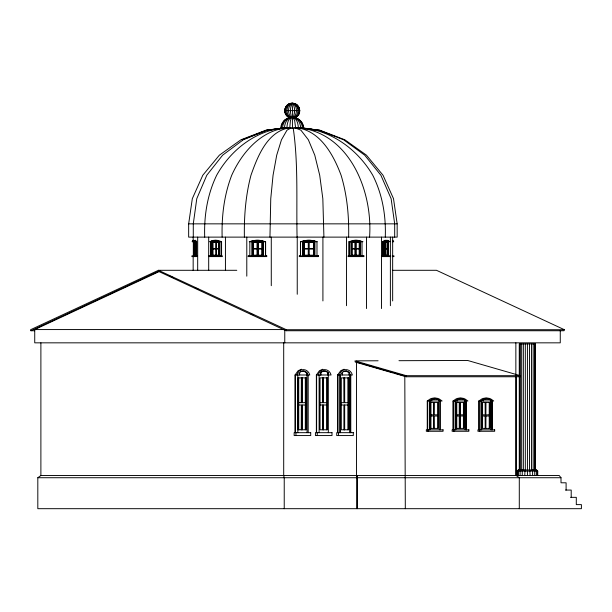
<?xml version="1.0" encoding="UTF-8"?>
<svg xmlns="http://www.w3.org/2000/svg" width="612" height="612" viewBox="0 0 612 612"><rect width="100%" height="100%" fill="white"/><g stroke="black" fill="none" stroke-linecap="round" stroke-linejoin="round"><path stroke-width="0.92" d="M357.056 477.727L357.041 508.687L357.041 475.516L357.056 477.727L356.536 475.516L356.536 362.059L361.088 363.375M289.713 128.191L290.455 120.472L291.587 117.665M286.898 128.191C287.074 124.465 287.609 120.029 290.861 117.665C285.314 115.01 285.75 104.308 292.238 103.313C300.347 102.701 302.825 115.308 294.839 117.428M284.45 128.191C284.534 124.068 286.202 119.424 290.233 117.665M281.283 128.191C281.329 123.364 284.748 118.927 289.415 117.665M284.909 109.349L284.909 111.874M289.644 117.428C281.65 115.308 284.136 102.701 292.238 103.313C300.614 102.824 302.435 115.974 294.173 117.665M302.183 128.076L319.793 130.172L344.87 139.796L366.443 155.173L383.028 175.254L393.508 198.678L397.165 223.847L397.165 237.119L188.657 237.119L188.657 223.847L192.313 198.678L202.786 175.254L219.379 155.173L240.944 139.796L266.029 130.172L284.565 127.962M406.138 376.762L406.337 375.684L520.322 375.684L520.116 376.762L406.138 376.762L355.243 362.059L354.991 360.851L406.337 375.684M525.035 469.985L524.752 475.516M286.026 330.748L286.347 329.715L564.394 329.715L564.073 330.748L286.026 330.748L158.47 271.33L30.921 330.748L30.6 329.715L158.431 270.297L236.783 270.297M292.161 103.558L294.135 103.558L297.417 105.44M298.587 114.268L299.322 112.509M285.001 108.714L286.546 105.945M281.436 125.368L284.343 120.472L289.354 117.665M522.809 469.985L522.258 471.095L522.258 475.516M295.068 432.676L295.068 374.988L298.166 370.696L301.525 369.22M296.881 374.988C298.771 367.82 307.897 367.82 309.794 374.988L295.068 374.988M316.358 432.676L316.358 374.988L319.456 370.696L322.815 369.22M318.163 374.988C320.061 367.82 329.187 367.82 331.084 374.988L316.358 374.988M337.64 432.676L337.64 374.988L340.746 370.696L344.105 369.22M339.453 374.988C341.351 367.82 350.477 367.82 352.367 374.988L337.64 374.988M520.896 469.985L520.108 471.095L520.108 475.516M292.827 117.665C295.214 113.572 295.214 107.651 292.827 103.558L290.302 103.558L286.944 105.44M519.42 469.985L518.456 471.095L518.456 475.516M194.471 241.281L194.035 240.868A25.536 4.445 90 0 0 193.063 240.868L192.627 241.281L193.553 240.868A25.536 4.445 90 0 1 194.524 240.868L194.96 241.281L194.387 241.717M194.18 240.944L194.67 240.462A26.714 4.651 90 0 1 195.695 240.462L196.643 241.717L196.643 255.885M299.26 373.221C301.158 370.275 305.518 370.275 307.415 373.221L306.482 373.221L306.482 374.988M320.55 373.221C322.44 370.275 326.808 370.275 328.698 373.221L327.772 373.221L327.772 374.988M341.833 373.221C343.73 370.275 348.09 370.275 349.988 373.221L349.062 373.221L349.062 374.988M517.4 471.095L518.479 469.985L517.415 471.095L517.4 475.516M517.056 475.516L517.056 471.095L518.173 469.985L536.617 469.985L537.734 471.095L537.734 475.516M382.577 255.885L382.577 241.717L384.443 240.462A26.714 9.126 -90 0 1 386.447 240.462L387.419 240.944M383.449 241.503L384.114 241.503M384.137 241.717L386.004 240.462A26.714 9.126 90 0 1 388.008 240.462L389.875 241.717L382.577 241.717M427.252 429.838L427.252 400.998L430.389 398.848A23.378 13.655 -90 0 1 436.073 398.443M429.05 400.998L432.187 398.848A23.378 13.655 -90 0 1 438.988 398.848L442.124 400.998L427.252 400.998M453.056 429.838L453.056 400.998L456.2 398.848A23.378 13.655 -90 0 1 461.876 398.443M454.854 400.998L457.998 398.848A23.378 13.655 -90 0 1 464.791 398.848L467.935 400.998L453.056 400.998M478.867 429.838L478.867 400.998L482.004 398.848A23.378 13.655 -90 0 1 487.688 398.443M480.665 400.998L483.801 398.848A23.378 13.655 -90 0 1 490.602 398.848L493.739 400.998L478.867 400.998M287.433 105.44C295.695 97.101 304.791 114.62 293.997 117.665M285.07 120.472L286.47 119.325M295.894 116.938L297.417 115.783M320.872 372.31C322.96 370.069 326.533 370.841 328.154 373.221M293.301 117.665C297.6 114.536 297.7 105.157 292.238 103.313C283.991 102.915 282.27 115.913 290.348 117.665M570.568 497.342L576.297 497.342L576.297 504.617L581.4 504.617L581.4 508.687L37.814 508.687L37.814 477.727L40.889 475.516L559.2 475.516L561.005 477.727L561.005 482.792L566.1 482.792L566.1 490.067M385.193 241.281L386.05 240.868A25.536 8.721 -90 0 1 387.962 240.868L388.811 241.281L388.176 241.717M291.427 127.77L286.99 130.172L281.466 139.796L276.716 155.173L273.059 175.254L270.756 198.678L269.953 237.119M293.699 117.665C299.788 115.247 299.115 103.994 292.238 103.313C284.656 103.428 283.471 115.599 290.562 117.665M483.075 400.11L483.954 399.659A22.346 13.051 -90 0 1 490.457 399.659L491.329 400.11L490.403 400.11L490.403 400.998M159.747 271.33L34.731 329.562L34.731 342.835L560.263 342.835L560.263 330.511M289.736 117.665C285.291 119.08 282.576 123.662 282.537 128.191L266.664 130.172L242.176 139.796M287.173 118.743L288.803 118.024M300.637 371.53L303.873 371.063L306.872 373.221M343.21 371.53L346.453 371.063L349.444 373.221M349.031 255.885L349.031 241.717L353.216 240.462A26.714 20.456 -90 0 1 357.706 240.462L358.808 240.661M350.095 241.717L354.279 240.462A26.714 20.456 90 0 1 358.77 240.462L362.954 241.717L349.031 241.717M291.649 103.558L293.913 103.558L295.481 104.285M385.109 241.059L385.583 240.868A25.536 8.721 -90 0 1 387.495 240.868L388.345 241.281M211.607 241.296L214.292 240.462A26.714 17.182 90 0 1 218.063 240.462L221.575 241.717L221.575 255.885M211.683 241.663L212.081 241.503L211.568 241.503M289.285 117.665C284.534 118.873 280.832 123.242 280.77 128.191L303.705 128.191C303.644 123.242 299.941 118.873 295.198 117.665M350.844 241.503L350.362 241.663L351.265 241.503M300.446 255.885L300.446 241.717L306.115 240.462A26.714 26.308 90 0 1 311.89 240.462M300.737 241.717L304.7 240.661M302.053 241.663L302.542 241.503M211.882 241.281L213.489 240.868A25.536 16.425 90 0 1 217.092 240.868M252.32 240.944L249.841 241.717L249.811 255.885M352.466 241.281L354.379 240.868A25.536 19.553 -90 0 1 358.67 240.868M290.226 127.656C267.413 130.991 257.706 156.198 250.966 175.254C245.649 195.442 244.02 216.304 244.387 237.119M291.182 103.558L293.584 103.558M253.414 241.059L252.182 241.281L252.825 241.717M353.009 241.059L354.057 240.868A25.536 19.553 -90 0 1 358.349 240.868L360.583 241.281L359.879 241.717M289.262 127.61C262.058 129.14 242.207 151.891 231.726 175.254C224.114 194.976 221.567 216.074 222.133 237.119M290.784 103.558L293.163 103.558M281.612 128.803L283.494 128.497M253.628 240.661L254.982 240.462A26.714 25.107 90 0 1 260.49 240.462L265.623 241.717L265.623 255.885M253.246 241.059L254.699 240.868A25.536 24.006 90 0 1 259.97 240.868M288.359 127.61C257.744 128.65 231.168 149.114 216.663 175.254C207.346 194.524 203.957 215.845 204.706 237.119M270.007 130.05L272.753 129.683M274.589 129.438L277.335 129.063M279.171 128.818L282.836 128.329M286.485 127.77L267.222 130.172L243.255 139.796L222.646 155.173L206.787 175.254L196.781 198.678L193.285 223.847L193.285 237.119M356.283 360.851L378.101 360.774M398.97 360.697L467.622 360.46L520.322 375.684M284.557 110.611L299.918 110.611M188.657 223.847L397.165 223.847M218.691 241.281L217.994 241.717M313.642 241.281L314.216 241.281L313.023 241.059M352.152 241.281L352.849 241.717M384.726 241.281L385.369 241.717M193.293 241.503L193.943 241.503M195.442 241.503L196.115 241.503M219.509 241.503L220.022 241.503M263.252 241.503L264.063 241.663L263.604 241.503M360.292 241.503L360.72 241.503M388.337 241.503L387.756 241.503M196.643 241.717L192.084 241.717L193.04 240.462A26.714 4.651 -90 0 1 194.058 240.462L195.006 241.717M221.575 241.717L209.503 241.717L213.022 240.462A26.714 17.182 -90 0 1 216.793 240.462L220.305 241.717M265.623 241.717L249.275 241.717L254.408 240.462A26.714 25.107 -90 0 1 259.916 240.462L265.057 241.717M300.446 241.717L317.268 241.717L313.015 240.661M193.53 242.428L195.932 242.428M351.839 242.428L359.665 242.428L359.665 255.181L351.839 255.181M195.932 248.518L194.18 248.518L194.18 249.084L195.932 249.084M215.807 248.518L212.968 248.518L212.968 249.084L215.807 249.084M219.203 248.518L216.357 248.518L216.357 242.428M253.2 255.181L253.169 248.518L257.254 248.518L257.254 242.428L257.224 248.518M262.211 248.518L258.126 248.518L258.126 242.428M304.003 248.518L308.272 248.518L308.272 242.428M313.466 248.518L309.205 248.518L309.221 242.428M351.839 248.518L355.205 248.518L355.205 242.428M355.939 248.518L355.939 242.428L355.886 248.518L359.244 248.518M383.885 248.518L385.438 248.518L385.438 242.428M385.69 248.518L387.243 248.518L387.243 249.084L385.69 249.084L385.767 255.181M219.203 249.084L216.357 249.084L216.426 255.181M253.169 249.084L257.254 249.084L257.254 255.181L257.224 249.084M262.211 249.084L258.126 249.084L258.126 255.181M304.003 249.084L308.272 249.084L308.257 255.181M313.466 249.084L309.205 249.084L309.221 255.181M351.839 249.084L355.205 249.084L355.205 255.181M355.939 249.084L355.939 255.181L355.886 249.084L359.244 249.084M383.885 249.084L385.438 249.084L385.438 255.181M193.53 255.181L195.932 255.181M208.738 255.885L222.347 255.885L222.347 256.596L208.738 256.596M392.269 255.885L393.944 255.885L393.944 256.596L392.269 256.596M392.529 270.297L436.478 270.297L564.394 329.715M33.453 329.562L284.764 329.562L284.764 342.835M30.921 330.748L34.746 330.748M298.717 373.221L299.643 373.221L299.643 374.988M341.68 373.221L342.223 373.221L342.223 374.988M482.929 400.11L483.465 400.11L483.465 400.998M297.929 402.681L301.341 402.681M320.045 402.681L322.623 402.681M341.335 402.681L343.913 402.681L343.822 377.872M297.929 404.991L301.341 404.991L301.249 429.792M320.045 404.991L322.623 404.991M341.335 404.991L343.913 404.991L343.913 429.792M430.144 414.844L433.594 414.844L433.594 402.436M463.513 414.844L460.063 414.844L460.063 402.436M482.6 414.844L485.209 414.844L485.125 402.436M430.144 415.992L433.594 415.992L433.594 428.4M463.513 415.992L460.063 415.992L460.063 428.4M482.6 415.992L485.209 415.992M485.867 415.992L489.325 415.992L489.325 414.844L485.867 414.844L485.959 402.436M517.056 471.095L537.734 471.095M37.814 477.727L561.005 477.727M565.473 490.067L571.203 490.067L571.203 497.342M300.408 127.885L319.15 130.172L343.638 139.796L364.698 155.173L380.894 175.254L391.122 198.678L394.686 223.847L394.686 237.119M303.001 128.229L317.682 130.058M298.404 127.709C329.616 128.811 357.301 148.8 372.754 175.254C382.462 194.409 386.065 215.776 385.277 237.119M302.917 128.382L305.648 128.765M308.372 129.147L310.192 129.407M312.923 129.79L314.744 130.05M313.115 241.059L311.676 240.868A25.536 25.146 -90 0 0 306.153 240.868M296.675 127.579C349.268 131.534 372.892 190.783 369.572 237.119M314.675 240.944L311.6 240.462A26.714 26.308 -90 0 0 305.832 240.462M261.087 241.059L262.143 241.281M217.971 241.059L216.709 240.868A25.536 16.425 90 0 0 213.106 240.868L211.5 241.281L212.203 241.717M295.604 127.571C320 130.096 333.379 154.553 341.091 175.254C347.165 195.305 349.077 216.235 348.641 237.119M359.405 241.059L360.261 241.281L360.223 255.885M362.908 363.903L373.84 367.062M375.661 367.582L392.965 372.586M394.786 373.106L403.889 375.737M217.589 241.059L218.316 241.281M315.716 241.296L316.985 241.717L316.985 255.885M289.705 117.428L286.944 115.783L285.001 112.509M322.019 131.549L326.303 133.271M294.51 127.61L300.905 130.172L308.364 139.796L314.775 155.173L319.709 175.254L322.83 198.678L323.916 237.119M294.862 117.665C299.39 119.019 302.359 123.555 302.397 128.191M158.431 270.297L286.347 329.715M170.09 276.15L173.54 277.756M195.098 287.801L198.548 289.407M224.413 301.456L226.134 302.259M250.277 313.497L253.728 315.103M490.786 400.11L489.914 399.659A22.346 13.051 -90 0 0 483.411 399.659M464.982 400.11L464.103 399.659A22.346 13.051 -90 0 0 457.608 399.659M439.171 400.11L438.299 399.659A22.346 13.051 -90 0 0 431.797 399.659M294.41 117.665C298.595 119.294 300.607 123.938 300.668 128.191M292.674 103.558L292.238 103.313C287.326 105.601 287.625 114.268 291.32 117.665M293.821 117.665C297.363 119.814 298.228 124.358 298.365 128.191M287.433 115.783L288.849 116.938M537.374 471.095L536.296 469.985L537.39 471.095L537.39 475.516M535.393 469.985L536.364 471.095L536.364 475.516M301.708 122.729L299.964 120.472L295.06 117.665C299.803 118.858 303.384 123.295 303.437 128.191M293.117 117.665L294.647 120.472L295.65 128.191M533.939 469.985L534.727 471.095L534.727 475.516M291.802 117.665C290.027 113.319 290.027 107.903 291.802 103.558C293.531 109.984 291.786 120.487 292.697 128.191M532.035 469.985L532.593 471.095L532.593 475.516M298.587 106.955L299.322 108.714M293.179 127.77C298.434 163.802 296.277 200.736 297.072 237.119M529.808 469.985L530.099 475.516M535.523 469.985L535.523 343.936L519.267 343.936L519.267 469.985M535.248 343.936L535.24 469.985M534.444 343.936L534.444 469.985M533.159 343.936L533.159 469.985M531.484 343.936L531.484 469.985M529.525 343.936L529.525 469.985M527.429 475.516L527.422 343.936M525.318 343.936L525.318 469.985M523.352 343.936L523.352 469.985M521.669 343.936L521.669 469.985M520.368 343.936L520.368 469.985M519.55 343.936L519.55 469.985M519.29 508.687L519.29 477.727L516.199 475.516L516.199 376.954M515.855 342.835L515.855 475.516M492.147 400.998L492.147 429.838M491.941 400.998L491.941 429.838M490.977 429.838L490.939 400.11M489.233 402.436L489.233 414.844M489.233 415.992L489.233 428.4M485.959 415.992L485.867 428.4M485.125 415.992L485.209 428.4M481.759 402.436L481.759 428.4M481.636 400.998L481.636 429.838M480.933 400.998L480.933 429.838M479.732 429.838L479.732 431.284M479.135 400.998L479.135 429.838M466.336 400.998L466.336 429.838M466.137 400.998L466.137 429.838M465.128 400.11L465.166 429.838M464.592 400.998L464.592 400.11L465.518 400.11L464.646 399.659A22.346 13.051 -90 0 0 458.143 399.659L457.271 400.11L457.661 400.998M463.422 402.436L463.422 428.4M460.148 402.436L460.148 414.844M460.148 415.992L460.148 428.4M459.405 402.436L459.405 414.844L455.948 414.844L455.948 402.436L464.233 402.436L464.233 428.4L455.948 428.4L455.948 415.992L459.405 415.992L459.405 428.4M459.314 402.436L459.314 414.844M459.314 415.992L459.314 428.4M456.759 402.436L456.759 428.4M456.039 414.844L456.039 415.992M455.825 400.998L455.825 429.838M455.129 400.998L455.129 429.838M453.92 429.838L453.92 431.284M453.324 400.998L453.324 429.838M440.525 400.998L440.525 429.838M439.324 400.11L439.355 429.838M438.781 400.998L438.781 400.11L439.714 400.11L438.835 399.659A22.346 13.051 -90 0 0 432.34 399.659L431.46 400.11L431.85 400.998M437.618 402.436L437.618 414.844M437.618 415.992L437.618 428.4M434.344 402.436L434.252 414.844L437.702 414.844L437.702 415.992L434.252 415.992L434.344 428.4M433.503 402.436L433.503 414.844M433.503 415.992L433.503 428.4M430.955 402.436L430.955 428.4M430.014 400.998L430.014 429.838M429.318 400.998L429.318 429.838M428.117 429.838L428.117 431.284M427.513 400.998L427.513 429.838M405.312 508.687L404.8 376.005M393.103 241.281L393.103 241.717M392.659 237.119L392.659 300.928M390.38 237.119L390.38 305.686M388.727 255.885L388.727 256.596M388.643 241.281L388.643 241.717M388.505 241.717L388.505 255.885M388.314 241.717L388.276 255.885M387.71 241.717L387.71 255.885M387.167 242.428L387.167 248.518M387.167 249.084L387.167 255.181M385.69 242.428L385.767 248.518M385.361 242.428L385.361 248.518M385.361 249.084L385.361 255.181M384.902 241.281L384.902 241.717M384.588 242.428L384.588 255.181M384.175 241.717L384.175 255.885M383.724 255.885L383.724 256.596M383.586 241.717L383.586 255.885M382.798 241.717L382.798 255.885M381.46 237.119L381.46 308.547M366.504 237.119L366.504 308.547M362.809 255.885L362.809 256.596M362.036 241.717L362.036 255.885M360.583 241.717L360.583 255.885M359.19 242.428L359.19 255.181M355.151 242.428L355.151 248.518M355.151 249.084L355.151 255.181M352.535 241.281L352.535 241.717M352.321 242.428L352.321 255.181M351.403 241.717L351.403 255.885M350.974 241.717L350.974 255.885M350.76 374.988L350.76 432.676M350.561 374.988L350.561 432.676M349.605 373.221L349.62 432.676M349.2 241.717L349.177 256.596M347.884 377.872L347.884 402.681M347.884 404.991L347.884 429.792M346.537 237.119L346.537 305.686M344.655 377.872L344.655 402.681M344.655 404.991L344.655 429.792M344.564 377.872L344.564 402.681L347.976 402.681L347.976 404.991L344.564 404.991L344.564 429.792M340.394 374.988L340.394 432.676M339.691 374.988L339.691 432.676M338.528 432.676L338.528 435.56M337.908 374.988L337.908 432.676M328.315 373.221L328.33 432.676M326.594 377.872L326.594 402.681M326.594 404.991L326.594 429.792M323.365 377.872L323.365 402.681M323.365 404.991L323.365 429.792M323.274 377.872L323.274 402.681L326.686 402.681L326.686 404.991L323.274 404.991L323.274 429.792M322.914 237.119L322.914 300.928M322.623 377.872L322.539 402.681M322.539 404.991L322.623 429.792M320.933 374.988L320.933 373.221L320.39 373.221L320.39 374.988M319.104 374.988L319.104 432.676M318.163 255.885L318.163 256.596M317.245 432.676L317.245 435.56M316.618 374.988L316.618 432.676M314.767 241.717L314.767 255.885M314.698 241.717L314.698 255.885M313.727 241.281L313.642 241.717M313.451 242.428L313.451 255.181M308.188 374.988L308.188 432.676M307.025 373.221L307.048 432.676M305.312 377.872L305.312 402.681M305.312 404.991L305.312 429.792M304.195 241.717L303.697 241.281L306.245 240.868A25.536 25.146 -90 0 1 311.76 240.868M304.133 242.428L304.133 255.181M302.955 241.717L302.955 255.885M302.81 241.717L302.81 255.885M302.076 377.872L302.076 402.681M302.076 404.991L302.076 429.792M301.984 377.872L301.984 402.681L305.396 402.681L305.396 404.991L301.984 404.991L301.984 429.792M301.341 377.872L301.249 402.681M300.523 241.717L300.523 255.885M299.551 255.885L299.551 256.596M298.74 377.872L298.74 429.792M297.822 374.988L297.822 432.676M297.241 237.119L297.241 294.265M295.956 432.676L295.956 435.56M295.336 374.988L295.336 432.676M284.228 508.687L284.228 477.727L283.7 475.516L283.7 342.835M271.277 237.119L271.277 285.689M266.182 255.885L266.182 256.596M265.516 241.717L265.516 255.885M263.336 241.717L263.336 255.885M263.084 241.717L263.084 255.885M261.844 241.281L261.844 241.717M261.959 242.428L261.959 255.181M261.676 241.717L262.311 241.281L259.802 240.868A25.536 24.006 90 0 0 254.531 240.868M258.157 242.428L258.157 248.518M258.157 249.084L258.157 255.181M253.2 242.428L253.2 248.518M252.657 241.281L252.657 241.717M251.815 241.717L251.815 255.885M248.717 255.885L248.717 256.596M246.789 237.119L246.789 276.165M225.438 237.119L225.438 270.45M221.383 241.717L221.383 255.885M221.077 255.885L221.077 256.596M219.899 241.717L219.899 255.885M219.402 241.717L219.402 255.885M218.629 242.428L218.629 255.181M218.369 241.281L218.369 241.717M215.807 242.428L215.745 248.518M215.745 249.084L215.807 255.181M213.03 242.428L213.03 248.518M213.03 249.084L213.03 255.181M211.821 241.281L211.821 241.717M211.683 241.717L211.683 255.885M210.78 241.717L210.78 255.885M210.643 241.717L210.643 255.885M210.008 255.885L210.008 256.596M208.692 237.119L208.692 270.45M197.684 237.119L197.684 270.45M196.421 241.717L196.421 255.885M196.024 241.717L196.024 255.885M195.855 248.518L195.855 249.084M195.412 241.717L195.412 255.885M195.197 242.428L195.182 255.181M195.22 255.885L195.22 256.596M195.098 242.428L195.098 248.518M195.098 249.084L195.098 255.181M194.937 242.428L195.014 248.518M195.014 249.084L194.937 255.181M194.876 241.281L194.876 241.717M194.264 242.428L194.264 248.518M194.264 249.084L194.264 255.181M193.514 241.717L193.514 256.596M193.323 241.717L193.323 255.885M193.162 237.119L193.162 240.929M193.201 241.281L193.201 241.717M193.162 256.168L193.162 270.45M192.711 241.281L192.711 241.717M40.889 342.835L40.889 475.516M392.529 240.34A26.714 4.651 90 0 1 392.782 240.462L393.73 241.717L392.613 241.717L393.195 241.281L392.759 240.868A25.536 4.445 -90 0 0 392.514 240.753M219.203 242.428L212.456 242.428L212.456 255.181L219.203 255.181L219.203 242.428M262.211 242.428L252.94 242.428L252.94 255.181L262.211 255.181L262.211 242.428M313.581 242.428L304.003 242.428L304.003 255.181L313.581 255.181L313.581 242.428M387.863 242.428L383.885 242.428L383.885 255.181L387.863 255.181L387.863 242.428M196.85 255.885L191.877 255.885L191.877 256.596L196.85 256.596L196.85 255.885M266.755 255.885L248.143 255.885L248.143 256.596L266.755 256.596L266.755 255.885M318.447 255.885L299.268 255.885L299.268 256.596L318.447 256.596L318.447 255.885M363.872 255.885L348.113 255.885L348.113 256.596L363.872 256.596L363.872 255.885M390.28 255.885L382.171 255.885L382.171 256.596L390.28 256.596L390.28 255.885M306.122 377.872L297.929 377.872L297.929 429.792L306.122 429.792L306.122 377.872M327.412 377.872L320.03 377.872L320.03 429.792L327.412 429.792L327.412 377.872M348.695 377.872L341.312 377.872L341.312 429.792L348.695 429.792L348.695 377.872M438.422 402.436L430.144 402.436L430.144 428.4L438.422 428.4L438.422 402.436M490.044 402.436L482.57 402.436L482.57 428.4L490.044 428.4L490.044 402.436M443.057 429.838L426.319 429.838L426.319 431.284L443.057 431.284L443.057 429.838M468.868 429.838L452.123 429.838L452.123 431.284L468.868 431.284L468.868 429.838M494.68 429.838L477.934 429.838L477.934 431.284L494.68 431.284L494.68 429.838M310.72 432.676L294.142 432.676L294.142 435.56L310.72 435.56L310.72 432.676M332.002 432.676L315.432 432.676L315.432 435.56L332.002 435.56L332.002 432.676M353.292 432.676L336.722 432.676L336.722 435.56L353.292 435.56L353.292 432.676"/></g></svg>
